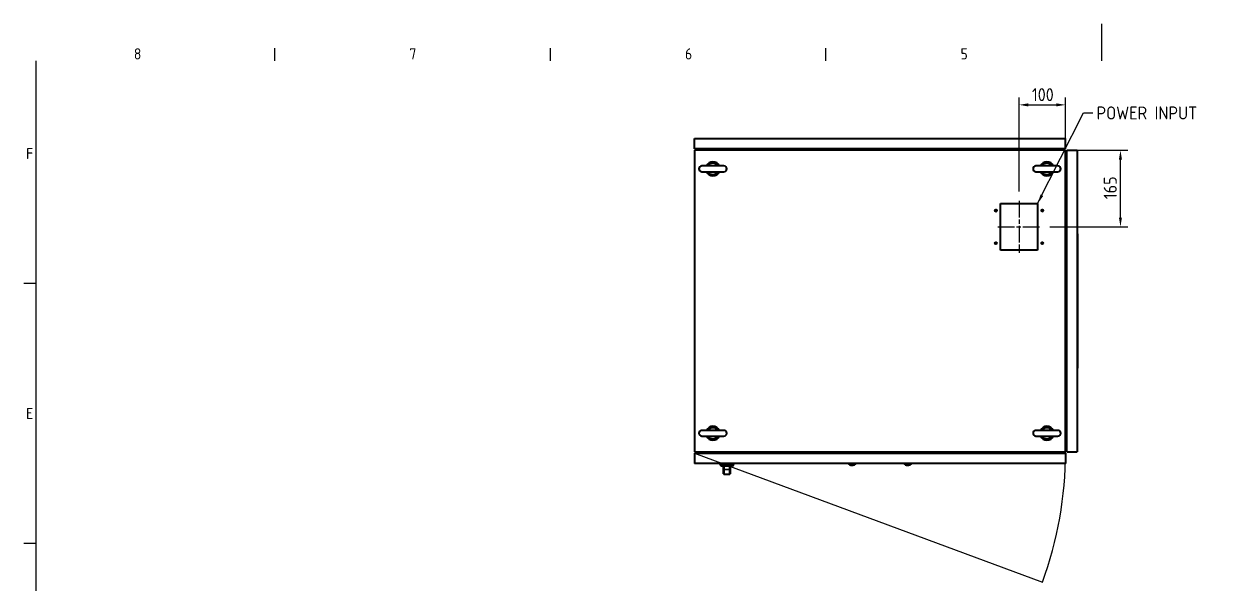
# Model space of a CAD drawing. Header units: millimetres. Extents: x 0 to 4752, y 0 to 3360.
# Drawn here: x 53 to 2608, y 2152 to 3360 of the extents above; entities that cross this region are included whole.
import ezdxf

# ---------------------------------------------------------------- set-up
doc = ezdxf.new("R2010")
doc.units = ezdxf.units.MM
doc.header["$LTSCALE"] = 8
doc.linetypes.add('CHAIN', pattern=[0.3543, 0.2362, -0.0295, 0.0591, -0.0295])
doc.layers.get('0').update_dxf_attribs({"color": 3, "lineweight": 25})
for name, color, linetype, lineweight in [('가시적인 것(ISO)', 3, 'Continuous', 40), ('가시적인 좁은 것(ISO)', 3, 'Continuous', 35), ('경계(ISO)', 7, 'Continuous', 25), ('기호(ISO)', 5, 'Continuous', 25), ('스케치 형상(ISO)', 3, 'Continuous', 25), ('중심선(ISO)', 1, 'Continuous', 25), ('치수(ISO)', 2, 'Continuous', 25)]:
    doc.layers.add(name, color=color, linetype=linetype, lineweight=lineweight)
doc.styles.add('문자 텍스트_PSTEK_POSCO', font='isocp.shx')
doc.styles.add('치수 텍스트_PSTEK_POSCO', font='isocp.shx')
doc.dimstyles.new('치수_PSTEK_POSCO', dxfattribs={"dimscale": 8, "dimtxt": 3.5, "dimasz": 2.5, "dimexe": 2, "dimexo": 2.5, "dimgap": 1, "dimtad": 1, "dimrnd": 1e-08, "dimdsep": 46, "dimtxsty": '치수 텍스트_PSTEK_POSCO', "dimcen": 0.09, "dimdle": 10, "dimclrd": 7, "dimclre": 7, "dimclrt": 2, "dimadec": 1, "dimazin": 2, "dimtfac": 1, "dimtmove": 0, "dimatfit": 3, "dimfxl": 0, "dimtolj": 1, "dimlwd": -1, "dimlwe": -1, "dimarcsym": 0})
doc.dimstyles.new('치수_PSTEK_POSCO$7', dxfattribs={"dimscale": 8, "dimtxt": 3.5, "dimasz": 2.5, "dimexe": 2, "dimexo": 2.5, "dimgap": 1, "dimtad": 1, "dimrnd": 1e-08, "dimdsep": 46, "dimtxsty": '치수 텍스트_PSTEK_POSCO', "dimcen": 0.09, "dimdle": 10, "dimclrd": 7, "dimclre": 7, "dimclrt": 2, "dimadec": 1, "dimazin": 2, "dimtfac": 1, "dimtmove": 0, "dimatfit": 3, "dimfxl": 0, "dimtolj": 1, "dimlwd": -1, "dimlwe": -1, "dimarcsym": 0})

# ---------------------------------------------------------------- blocks, each defined once
blk = doc.blocks.new('경계 Default Border')
at = {"layer": '경계(ISO)'}
for p, q in [((74.25, 410), (74.25, 413.4)), ((148.5, 410), (148.5, 413.4)), ((222.75, 410), (222.75, 413.4)), ((10, 350), (6.6, 350)), ((10, 280), (6.6, 280))]:
    blk.add_line(p, q, dxfattribs=at)
at = {"layer": '경계(ISO)', "flags": 128}
for points in [[(297, 420), (297, 410)], [(10, 10), (10, 410)]]:
    blk.add_lwpolyline(points, dxfattribs=at)
at = {"layer": '경계(ISO)', "color": 2, "char_height": 3, "attachment_point": 7, "style": '문자 텍스트_PSTEK_POSCO'}
for s, insert in [('8', (36.27, 410.37)), ('7', (110.52, 410.39)), ('6', (184.77, 410.37)), ('5', (259.02, 410.37)), ('F', (7.24, 383.5)), ('E', (7.24, 313.47))]:
    blk.add_mtext(s, dxfattribs=dict(at, insert=insert))
blk = doc.blocks.new('*D33')
at = {"layer": 'Defpoints', "color": 0}
for p in [(2298.4, 3185.1), (2298.4, 3087.3), (2198.4, 2978.3)]:
    blk.add_point(p, dxfattribs=at)
at = {"layer": '치수(ISO)', "color": 7}
for p, q in [((2198.4, 2998.3), (2198.4, 3201.1)), ((2298.4, 3107.3), (2298.4, 3201.1)), ((2218.4, 3185.1), (2278.4, 3185.1))]:
    blk.add_line(p, q, dxfattribs=at)
for points in [[(2218.4, 3188.4), (2218.4, 3181.7), (2198.4, 3185.1)], [(2278.4, 3188.4), (2278.4, 3181.7), (2298.4, 3185.1)]]:
    blk.add_solid(points, dxfattribs=at)
at = {"layer": '치수(ISO)', "color": 2, "insert": (2226, 3207.1), "char_height": 28, "attachment_point": 4, "style": '치수 텍스트_PSTEK_POSCO'}
blk.add_mtext('\\A1;100', dxfattribs=at)
blk = doc.blocks.new('*D34')
at = {"layer": 'Defpoints', "color": 0}
for p in [(2298.4, 3087.3), (2416.9, 3087.3), (2244.4, 2922.3)]:
    blk.add_point(p, dxfattribs=at)
at = {"layer": '치수(ISO)', "color": 7}
for p, q in [((2318.4, 3087.3), (2432.9, 3087.3)), ((2416.9, 2942.3), (2416.9, 3067.3)), ((2264.4, 2922.3), (2432.9, 2922.3))]:
    blk.add_line(p, q, dxfattribs=at)
for points in [[(2413.6, 3067.3), (2420.2, 3067.3), (2416.9, 3087.3)], [(2413.6, 2942.3), (2420.2, 2942.3), (2416.9, 2922.3)]]:
    blk.add_solid(points, dxfattribs=at)
at = {"layer": '치수(ISO)', "color": 2, "insert": (2394.9, 2981.8), "char_height": 28, "attachment_point": 4, "rotation": 90, "style": '치수 텍스트_PSTEK_POSCO'}
blk.add_mtext('\\A1;165', dxfattribs=at)

msp = doc.modelspace()

# ---------------------------------------------------------------- linework, layer by layer
at = {"layer": '가시적인 것(ISO)'}
for p, q in [((1498.422, 3112.256), (2298.422, 3112.256)), ((1498.422, 3090.256), (1498.422, 3112.256)), ((2139.534, 3112.256), (2139.534, 3112.356)), ((2139.761, 3112.256), (2139.761, 3112.356)), ((2141.009, 3112.356), (2211.009, 3112.356)), ((2141.009, 3112.256), (2141.009, 3112.356)), ((2211.009, 3112.256), (2211.009, 3112.356)), ((2212.257, 3112.256), (2212.257, 3112.356)), ((2212.483, 3112.256), (2212.483, 3112.356)), ((2298.422, 3090.256), (2298.422, 3112.256)), ((2298.422, 3090.256), (1498.422, 3090.256)), ((1498.422, 3087.256), (1498.422, 2437.256)), ((2298.422, 3087.256), (1498.422, 3087.256)), ((1524.422, 3087.256), (1524.422, 3090.256)), ((1532.422, 3087.256), (1532.422, 3090.256)), ((1546.122, 3087.256), (1546.122, 3090.256)), ((2250.722, 3087.256), (2250.722, 3090.256)), ((2264.422, 3087.256), (2264.422, 3090.256)), ((2272.422, 3087.256), (2272.422, 3090.256)), ((2298.422, 2437.256), (2298.422, 3087.256)), ((2301.422, 3087.256), (2323.422, 3087.256)), ((2301.422, 2437.256), (2301.422, 3087.256)), ((2323.422, 3087.256), (2323.422, 2437.256)), ((1562.172, 3053.506), (1514.672, 3053.506)), ((2282.172, 3053.506), (2234.672, 3053.506)), ((2298.422, 3061.256), (2301.422, 3061.256)), ((2298.422, 3053.256), (2301.422, 3053.256)), ((1514.672, 3041.006), (1562.172, 3041.006)), ((2234.672, 3041.006), (2282.172, 3041.006)), ((2298.422, 3039.556), (2301.422, 3039.556)), ((2158.422, 2972.256), (2238.422, 2972.256)), ((2158.422, 2872.256), (2158.422, 2972.256)), ((2238.422, 2972.256), (2238.422, 2872.256)), ((2324.422, 2912.256), (2323.422, 2912.256)), ((2324.422, 2612.256), (2324.422, 2912.256)), ((2324.422, 2907.256), (2324.432, 2907.256)), ((2324.422, 2902.256), (2324.432, 2902.256)), ((2324.432, 2907.256), (2324.432, 2902.256)), ((2324.432, 2902.256), (2324.432, 2622.256)), ((2238.422, 2872.256), (2158.422, 2872.256)), ((2324.422, 2612.256), (2323.422, 2612.256)), ((2324.422, 2622.256), (2324.432, 2622.256)), ((2324.422, 2617.256), (2324.432, 2617.256)), ((2324.432, 2622.256), (2324.432, 2617.256)), ((1562.172, 2483.506), (1514.672, 2483.506)), ((2282.172, 2483.506), (2234.672, 2483.506)), ((2298.422, 2484.956), (2301.422, 2484.956)), ((1514.672, 2471.006), (1562.172, 2471.006)), ((2234.672, 2471.006), (2282.172, 2471.006)), ((2298.422, 2471.256), (2301.422, 2471.256)), ((2298.422, 2463.256), (2301.422, 2463.256)), ((1498.422, 2437.256), (2298.422, 2437.256)), ((1498.422, 2434.256), (1498.422, 2412.256)), ((1498.422, 2434.256), (2298.422, 2434.256)), ((1546.122, 2437.256), (1546.122, 2434.256)), ((2250.722, 2437.256), (2250.722, 2434.256)), ((2298.422, 2434.256), (2298.422, 2412.256)), ((2301.422, 2437.256), (2323.422, 2437.256)), ((2298.422, 2412.256), (1498.422, 2412.256)), ((1553.422, 2412.256), (1553.422, 2410.756)), ((1553.422, 2410.756), (1583.422, 2410.756)), ((1556.172, 2406.356), (1553.422, 2410.756)), ((1580.672, 2406.356), (1556.172, 2406.356)), ((1561.422, 2399.951), (1561.422, 2406.356)), ((1575.422, 2406.356), (1575.422, 2399.951)), ((1580.672, 2406.356), (1583.422, 2410.756)), ((1583.422, 2412.256), (1583.422, 2410.756)), ((1561.422, 2389.756), (1561.422, 2399.951)), ((1562.422, 2388.756), (1574.422, 2388.756)), ((1575.422, 2399.951), (1575.422, 2389.756))]:
    msp.add_line(p, q, dxfattribs=at)
for centre in [(2148.422, 2957.256), (2248.422, 2957.256), (2148.422, 2887.256), (2248.422, 2887.256)]:
    msp.add_circle(centre, 2.067, dxfattribs=at)
for centre, radius, start, end in [((1514.672, 3047.256), 6.25, 90, 270), ((1538.422, 3047.256), 15, 24.624318, 155.375682), ((1562.172, 3047.256), 6.25, 270, 90), ((2234.672, 3047.256), 6.25, 90, 270), ((2258.422, 3047.256), 15, 24.624318, 155.375682), ((2282.172, 3047.256), 6.25, 270, 90), ((1538.422, 3047.256), 15, 204.624318, 335.375682), ((2258.422, 3047.256), 15, 204.624318, 335.375682), ((1514.672, 2477.256), 6.25, 90, 270), ((1538.422, 2477.256), 15, 24.624318, 155.375682), ((1562.172, 2477.256), 6.25, 270, 90), ((2234.672, 2477.256), 6.25, 90, 270), ((2258.422, 2477.256), 15, 24.624318, 155.375682), ((2282.172, 2477.256), 6.25, 270, 90), ((1538.422, 2477.256), 15, 204.624318, 335.375682), ((2258.422, 2477.256), 15, 204.624318, 335.375682), ((1838.422, 2420.756), 12.5, 222.843643, 317.156357), ((1958.422, 2420.756), 12.5, 222.843643, 317.156357), ((1562.422, 2389.756), 1, 180, 270), ((1574.422, 2389.756), 1, 270, 0)]:
    msp.add_arc(centre, radius, start, end, dxfattribs=at)
for points in [[(2139.534, 3112.356), (2139.624, 3112.356), (2139.761, 3112.356)], [(2139.761, 3112.356), (2140.26, 3112.356), (2141.009, 3112.356)], [(2211.009, 3112.356), (2211.757, 3112.356), (2212.257, 3112.356)], [(2212.257, 3112.356), (2212.393, 3112.356), (2212.483, 3112.356)]]:
    msp.add_open_spline(points, degree=2, dxfattribs=at)
at = {"layer": '가시적인 좁은 것(ISO)'}
for p, q in [((1525.166, 3090.256), (1525.166, 3087.256)), ((1531.678, 3087.256), (1531.678, 3090.256)), ((2265.166, 3090.256), (2265.166, 3087.256)), ((2271.678, 3087.256), (2271.678, 3090.256)), ((2301.422, 3060.512), (2298.422, 3060.512)), ((2298.422, 3054), (2301.422, 3054)), ((2301.422, 2470.512), (2298.422, 2470.512)), ((2298.422, 2464), (2301.422, 2464)), ((1562.422, 2406.356), (1562.422, 2399.036)), ((1574.422, 2399.036), (1574.422, 2406.356)), ((1562.422, 2399.036), (1562.422, 2388.756)), ((1562.422, 2399.036), (1574.422, 2399.036)), ((1574.422, 2388.756), (1574.422, 2399.036))]:
    msp.add_line(p, q, dxfattribs=at)
for centre, radius, start, end in [((1538.422, 3047.256), 13.246, 28.154285, 151.845715), ((1538.422, 3047.256), 12.003, 31.377979, 148.622021), ((2258.422, 3047.256), 13.246, 28.154285, 151.845715), ((2258.422, 3047.256), 12.003, 31.377979, 148.622021), ((1538.422, 3047.256), 13.246, 208.154285, 331.845715), ((1538.422, 3047.256), 12.003, 211.377979, 328.622021), ((2258.422, 3047.256), 13.246, 208.154285, 331.845715), ((2258.422, 3047.256), 12.003, 211.377979, 328.622021), ((2148.422, 2957.256), 2.5, 170, 80), ((2248.422, 2957.256), 2.5, 170, 80), ((2148.422, 2887.256), 2.5, 170, 80), ((2248.422, 2887.256), 2.5, 170, 80), ((1538.422, 2477.256), 13.246, 28.154285, 151.845715), ((1538.422, 2477.256), 12.003, 31.377979, 148.622021), ((2258.422, 2477.256), 13.246, 28.154285, 151.845715), ((2258.422, 2477.256), 12.003, 31.377979, 148.622021), ((1538.422, 2477.256), 13.246, 208.154285, 331.845715), ((1538.422, 2477.256), 12.003, 211.377979, 328.622021), ((2258.422, 2477.256), 13.246, 208.154285, 331.845715), ((2258.422, 2477.256), 12.003, 211.377979, 328.622021)]:
    msp.add_arc(centre, radius, start, end, dxfattribs=at)
for centre, major_axis, start_param, end_param in [((1562.422, 2399.951), (-1, 0), 0, 1.57079633), ((1574.422, 2399.951), (1, 0), 4.71238898, 6.28318531)]:
    msp.add_ellipse(centre, major_axis=major_axis, ratio=0.91574633, start_param=start_param, end_param=end_param, dxfattribs=at)
at = {"layer": '스케치 형상(ISO)'}
msp.add_line((1498.422, 2434.256), (2248.608, 2156.368), dxfattribs=at)
msp.add_arc((1498.422, 2434.256), 800, 339.674106, 0.21486, dxfattribs=at)
at = {"layer": '중심선(ISO)', "linetype": 'CHAIN', "ltscale": 19.051651}
for p, q in [((2198.422, 2978.256), (2198.422, 2866.256)), ((2152.422, 2922.256), (2244.422, 2922.256))]:
    msp.add_line(p, q, dxfattribs=at)

# ---------------------------------------------------------------- block references
at = {"xscale": 8, "yscale": 8, "zscale": 8}
msp.add_blockref('경계 Default Border', (0, 0), dxfattribs=at)

# ---------------------------------------------------------------- texts
at = {"layer": '기호(ISO)', "color": 2, "insert": (2365.347, 3167.63), "char_height": 28, "width": 252.06675, "attachment_point": 4, "style": '치수 텍스트_PSTEK_POSCO'}
msp.add_mtext('{\\fISOCP|b0|i0;\\H28.0000;POWER INPUT}', dxfattribs=at)

# ---------------------------------------------------------------- dimensions: what is measured, and where the dimension line sits
at = {"layer": '치수(ISO)', "color": 7}
for base, p1, angle, picture, middle in [((2298.422, 3185.06), (2198.422, 2978.256), 180, '*D33', (2248.422, 3185.06)), ((2416.9, 3087.256), (2244.422, 2922.256), 270, '*D34', (2416.9, 3004.756))]:
    dim = msp.add_linear_dim(base=base, p1=p1, p2=(2298.422, 3087.256), angle=angle, dimstyle='치수_PSTEK_POSCO', override={"dimdec": 2, "dimtp": 0, "dimtm": 0, "dimtdec": 2, "dimtofl": 0, "dimatfit": 1}, dxfattribs=at)
    dim.commit()
    dim.dimension.update_dxf_attribs({"geometry": picture, "text_midpoint": middle, "dimtype": 160})

# ---------------------------------------------------------------- leaders
at = {"layer": '기호(ISO)', "color": 7, "annotation_type": 0, "has_hookline": 1, "hookline_direction": 0, "text_width": 243.032}
msp.add_leader([(2238.422, 2972.256), (2337.347, 3167.63), (2357.347, 3167.63)], dimstyle='치수_PSTEK_POSCO$7', override={"dimtad": 0}, dxfattribs=at)

doc.saveas('drawing.dxf')
